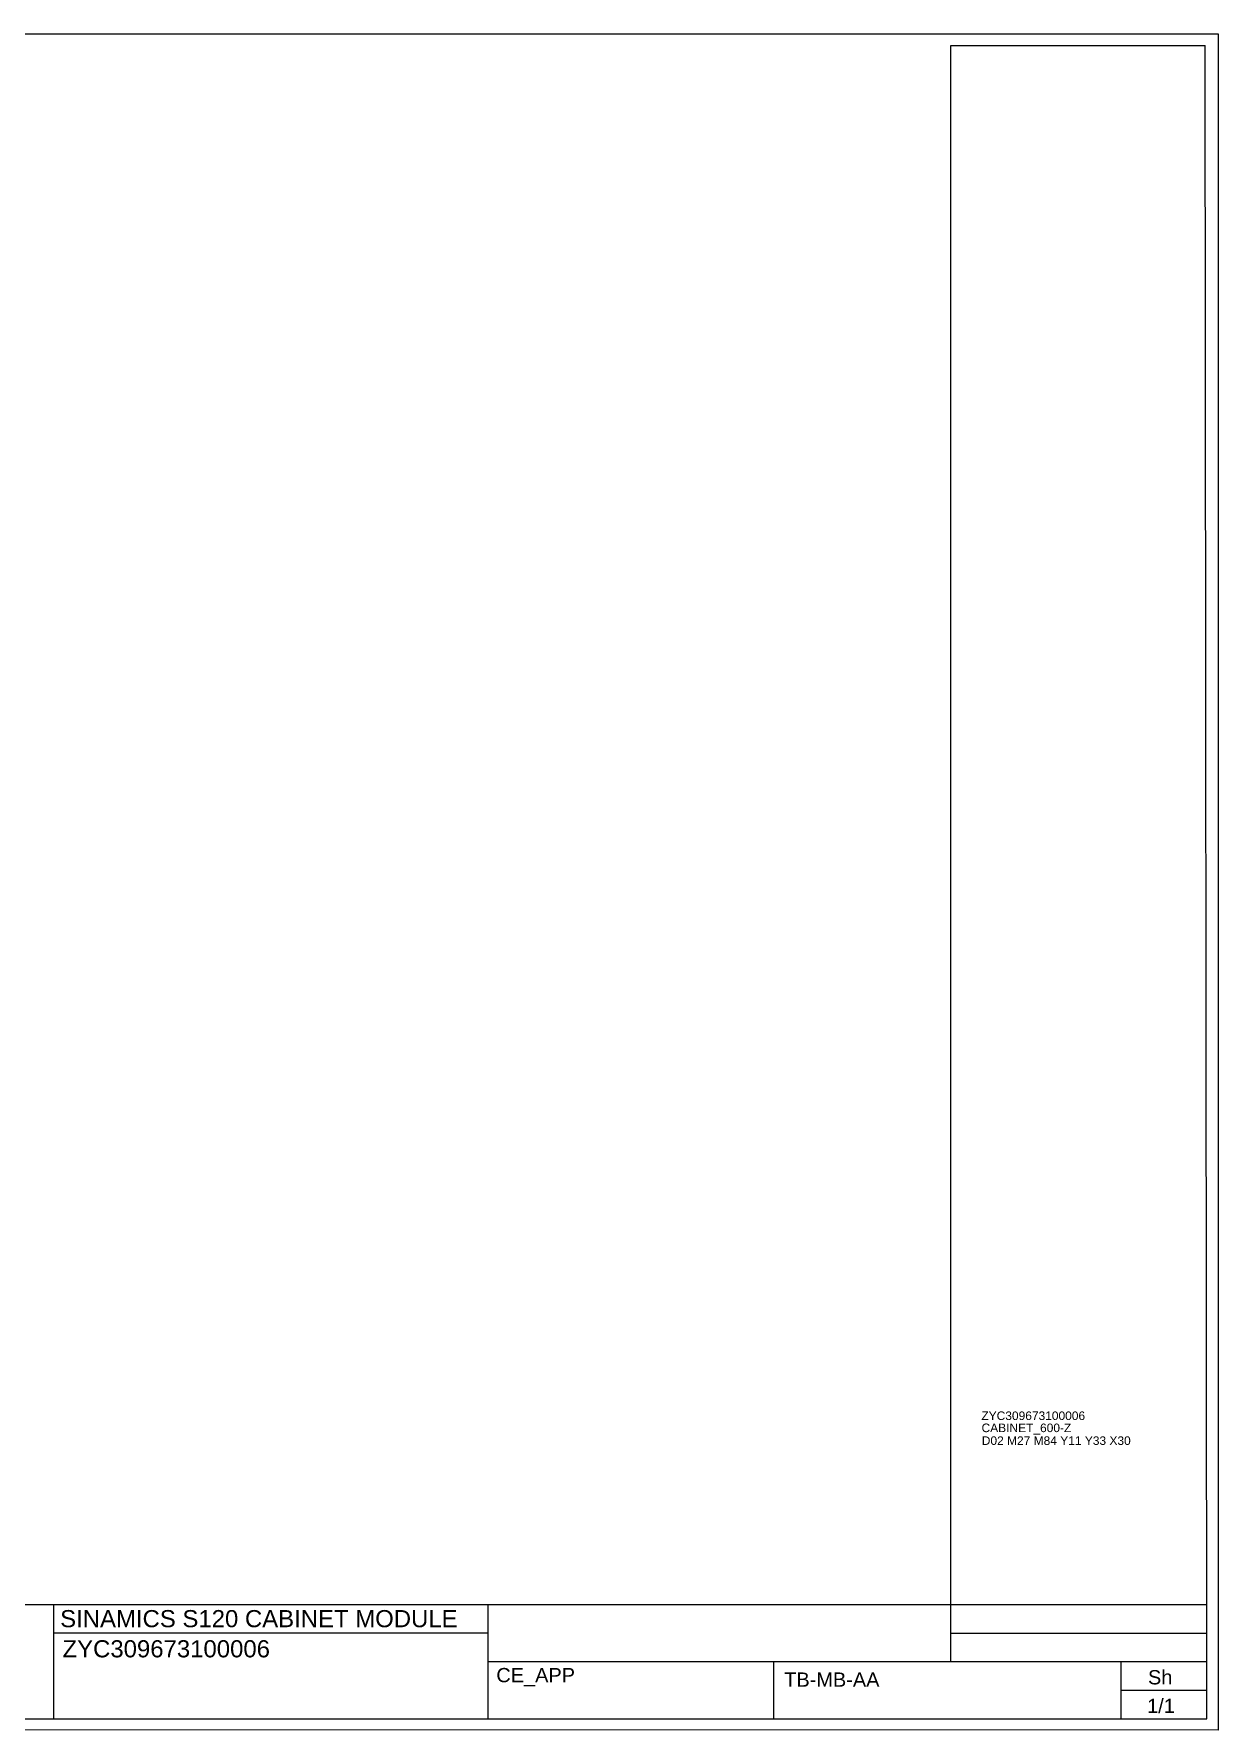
# Model space of a CAD drawing. Header units: inches. Extents: x 0 to 420, y 0 to 297.
# Drawn here: x 212.9 to 420.4, y 0.4 to 297.4 of the extents above; entities that cross this region are included whole.
import ezdxf
from ezdxf.enums import TextEntityAlignment as Align

# ---------------------------------------------------------------- set-up
doc = ezdxf.new("R2010")
doc.units = ezdxf.units.IN
doc.layers.add('Default', color=7, linetype='Continuous')
doc.styles.add('SEACAD_arial_ttf', font='arial.ttf', dxfattribs={"height": 0.2})

msp = doc.modelspace()

# ---------------------------------------------------------------- linework, layer by layer
at = {"layer": 'Default', "color": 7, "linetype": 'Continuous', "ltscale": 25.4}
for p, q in [((0.47937, 297.36635), (420.37585, 297.36635)), ((420.37585, 297.36635), (420.37585, 0.37054)), ((373.52797, 12.35838), (373.52797, 295.36794)), ((373.52797, 295.36794), (418.09618, 295.36794)), ((418.38159, 12.35838), (418.09618, 295.36794)), ((2.35369, 22.37803), (418.37148, 22.37803)), ((216.37026, 22.40413), (216.37026, 2.36483)), ((292.41546, 22.37803), (292.41546, 2.33873)), ((216.42247, 17.38253), (292.38936, 17.38253)), ((373.52797, 17.3682), (418.37653, 17.3682)), ((292.41546, 12.35838), (418.38159, 12.35838)), ((342.5003, 12.35838), (342.5003, 2.33873)), ((403.35352, 12.38786), (403.35352, 2.36821)), ((418.38159, 2.33873), (418.38159, 12.35838)), ((403.53042, 7.34855), (418.38159, 7.34855)), ((420.37585, 0.37054), (0.47937, 0.42259)), ((2.35369, 2.33873), (418.38159, 2.33873))]:
    msp.add_line(p, q, dxfattribs=at)

# ---------------------------------------------------------------- texts
at = {"layer": 'Default', "color": 7, "linetype": 'Continuous', "ltscale": 25.4, "style": 'SEACAD_arial_ttf'}
for s, height, p in [('ZYC309673100006', 1.5, (378.90413, 56.16003)), ('CABINET_600-Z', 1.5, (378.93734, 54.03983)), ('D02 M27 M84 Y11 Y33 X30', 1.5, (378.9771, 51.79788)), ('SINAMICS S120 CABINET MODULE', 3, (217.51203, 21.38302)), ('ZYC309673100006', 3, (217.9234, 16.10372)), ('CE_APP', 2.5, (293.92731, 11.2422)), ('TB-MB-AA', 2.5, (344.36564, 10.45855)), ('Sh', 2.5, (408.09144, 10.86683)), ('1/1', 2.5, (407.9395, 5.8527))]:
    msp.add_text(s, height=height, dxfattribs=at).set_placement(p, align=Align.TOP_LEFT)

doc.saveas('drawing.dxf')
